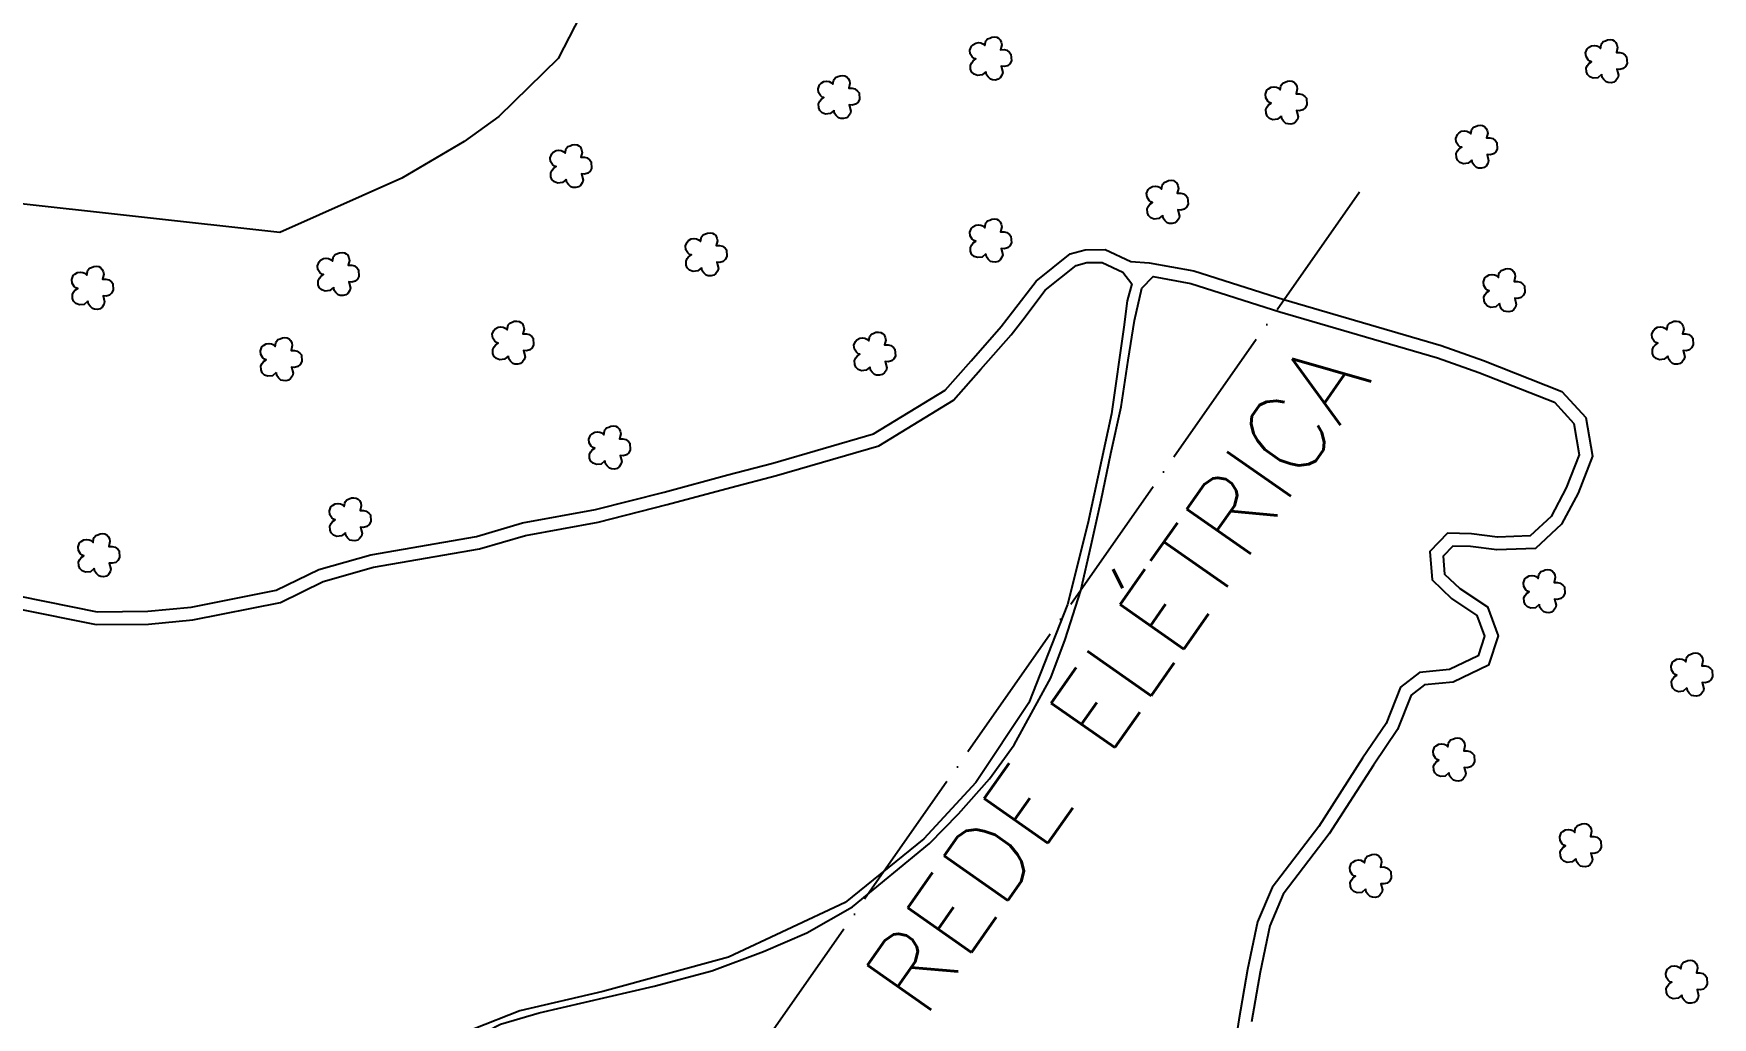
# Model space of a CAD drawing. Extents: x 713955 to 718155, y 7814478 to 7820418.
# Drawn here: x 716520 to 717081, y 7817630 to 7817959 of the extents above; entities that cross this region are included whole.
import ezdxf

# ---------------------------------------------------------------- set-up
doc = ezdxf.new("R2010")
doc.units = 0
doc.linetypes.add('ACAD_ISO04W100', pattern=[30, 24, -3, 0, -3])
doc.linetypes.add('CONTINUO', pattern=[0])
for name, color, linetype in [('0114001050', 1, 'Continuous'), ('0114001050013', 5, 'Continuous'), ('0114001050014', 5, 'Continuous'), ('_SIMBOLO ARVORE', 118, 'Continuous'), ('REDE_DE_LUZ', 6, 'Continuous')]:
    doc.layers.add(name, color=color, linetype=linetype)
doc.layers.add('TEXTO_DIVERSOS', color=7, linetype='Continuous', lineweight=5)
doc.styles.add('SIMPLEX', font='simplex', dxfattribs={"height": 0.2})

msp = doc.modelspace()

# ---------------------------------------------------------------- linework, layer by layer
msp.add_lwpolyline([(716708.02, 7817975.44), (716695.13, 7817950.26), (716675.21, 7817930.94), (716663.71, 7817922.53), (716642.83, 7817910.29), (716602.12, 7817892.12), (716508.58, 7817902.52), (716476.14, 7817896.33), (716426.88, 7817878.87), (716380.79, 7817878.08), (716356.83, 7817893.2), (716311.85, 7817926.41), (716264.45, 7817946.39), (716235.71, 7817952.25)])
at = {"layer": '0114001050'}
msp.add_lwpolyline([(716515.18, 7817770.62), (716541.06, 7817765.43), (716557.96, 7817765.61), (716572.39, 7817766.94), (716600.89, 7817772.62), (716615.06, 7817779.57), (716632.47, 7817784.48), (716667.77, 7817790.59), (716683.2, 7817795.13), (716707.51, 7817799.56), (716730.45, 7817805.36), (716751.73, 7817811.14), (716766.86, 7817815.05), (716800.45, 7817824.83), (716824.36, 7817839.43), (716833.13, 7817849.27), (716843.12, 7817860.71), (716846.91, 7817865.63), (716854.77, 7817875.93), (716866.15, 7817885.02), (716871.2, 7817886.36), (716877.85, 7817886.44), (716886.42, 7817882.4), (716892.6, 7817882.01), (716907.51, 7817879.29), (716937.54, 7817869.74), (716990.19, 7817854.33), (717004.26, 7817849.4), (717030.5, 7817839.06), (717038.5, 7817830.28), (717040.68, 7817817.38), (717035.88, 7817805.07), (717030.33, 7817794.64), (717021.67, 7817786.51), (717008.77, 7817786.07), (716999.9, 7817787.2), (716994.07, 7817787.35), (716990.82, 7817783.99), (716991.3, 7817778.01), (716996.34, 7817773.17), (717005.6, 7817767.03), (717009.24, 7817757.39), (717006, 7817747.57), (716994.16, 7817741.94), (716984.56, 7817740.94), (716980.09, 7817737.5), (716975.56, 7817726.11), (716967.5, 7817714.16), (716952.76, 7817691.22), (716937.4, 7817671.06), (716932.89, 7817660.48), (716929.66, 7817645.04), (716926.81, 7817628.42)], dxfattribs=at)
at = {"layer": '0114001050013', "linetype": 'CONTINUO', "flags": 128}
msp.add_lwpolyline([(716106.44, 7817572.47), (716101.64, 7817574.67), (716099.25, 7817576.47), (716099.71, 7817584.23), (716100.51, 7817585.7), (716104.16, 7817596.64), (716108.88, 7817606.88), (716112.66, 7817620.23), (716114.61, 7817639.25), (716122.94, 7817676.76), (716130.28, 7817714.79), (716132.61, 7817734.8), (716135.81, 7817753.75), (716139.82, 7817785.31), (716142.22, 7817798.1), (716145.27, 7817802.96), (716149.55, 7817806.61), (716157.38, 7817808.78), (716167.12, 7817810.45), (716175, 7817806.06), (716179.46, 7817799.32), (716189.34, 7817792.57), (716202.41, 7817785.49), (716214.76, 7817776.54), (716226.39, 7817768), (716263.61, 7817752.75), (716281.78, 7817746.35), (716298.88, 7817742.02), (716313.57, 7817738.23), (716329.66, 7817729.49), (716340.19, 7817723.04), (716347.34, 7817722.16), (716352.4, 7817729.58), (716354.09, 7817739.07), (716357.75, 7817743.03), (716366.37, 7817744.19), (716380.66, 7817745.92), (716393.62, 7817753.07), (716410.22, 7817761.89), (716426.04, 7817768.38), (716438.78, 7817769.72), (716450.77, 7817764.91), (716465.66, 7817767.78), (716481.84, 7817766.69), (716498.86, 7817767.55), (716514.59, 7817766.35), (716540.66, 7817761.12), (716558.18, 7817761.31), (716573.01, 7817762.68), (716602.28, 7817768.52), (716616.6, 7817775.54), (716633.42, 7817780.29), (716668.75, 7817786.4), (716684.2, 7817790.94), (716708.42, 7817795.36), (716731.54, 7817801.2), (716752.83, 7817806.98), (716768, 7817810.9), (716802.2, 7817820.86), (716827.15, 7817836.1), (716836.35, 7817846.42), (716846.45, 7817857.98), (716850.32, 7817863.01), (716857.87, 7817872.9), (716868.13, 7817881.1), (716871.79, 7817882.07), (716876.91, 7817882.13), (716883.76, 7817878.9), (716886.76, 7817875.01), (716885.26, 7817869.25), (716884.13, 7817860.54), (716879.97, 7817831.56), (716872.09, 7817794.89), (716865.3, 7817767.87), (716852.36, 7817734.96), (716834.65, 7817708.38), (716817.28, 7817689.54), (716790.95, 7817668.24), (716752.05, 7817649.96), (716710.05, 7817638.49), (716682.3, 7817632.08), (716667.01, 7817626.02), (716657.79, 7817617.58), (716648.71, 7817609.24), (716636.03, 7817594.64), (716623.34, 7817579.96), (716611.08, 7817567.52), (716598.18, 7817558.4), (716583.01, 7817548.46), (716553.57, 7817529.36), (716541.74, 7817521.87), (716535.82, 7817512.16), (716533.74, 7817499.97), (716529.2, 7817489.19), (716524.23, 7817477.65), (716520.26, 7817466.79), (716520.93, 7817454.96), (716520.24, 7817444.69), (716515.72, 7817440.86), (716512.24, 7817439.58), (716511.83, 7817439.59), (716509.17, 7817438.34), (716505.1, 7817437.93), (716489.06, 7817443.45), (716470.8, 7817450.21), (716395.42, 7817475.07), (716357.46, 7817489.48), (716318.59, 7817502.65), (716297.15, 7817509.3), (716277.27, 7817516.53), (716239.2, 7817529.13), (716220, 7817535.12), (716183.18, 7817547.04), (716148.94, 7817558.12), (716132.32, 7817562.68), (716119.73, 7817567.85)], close=True, dxfattribs=at)
at = {"layer": '0114001050014', "linetype": 'CONTINUO', "flags": 128}
msp.add_lwpolyline([(716936.28, 7817865.62), (716988.87, 7817850.24), (717002.76, 7817845.37), (717028, 7817835.43), (717034.47, 7817828.32), (717036.24, 7817817.84), (717031.97, 7817806.87), (717026.86, 7817797.29), (717019.91, 7817790.76), (717008.97, 7817790.38), (717000.23, 7817791.49), (716992.3, 7817791.69), (716986.37, 7817785.58), (716987.15, 7817776.04), (716993.64, 7817769.8), (717002.06, 7817764.21), (717004.68, 7817757.29), (717002.5, 7817750.67), (716992.98, 7817746.14), (716982.91, 7817745.09), (716976.54, 7817740.19), (716971.73, 7817728.13), (716963.91, 7817716.53), (716949.24, 7817693.69), (716933.66, 7817673.24), (716928.77, 7817661.78), (716925.44, 7817645.84), (716922.56, 7817629.11), (716920.57, 7817616.16), (716919.17, 7817605.92), (716921.53, 7817597.94), (716928.02, 7817591.81), (716934.66, 7817585.35), (716935.17, 7817577.45), (716931.48, 7817564.77), (716926.16, 7817556.35), (716920.8, 7817549.66), (716913.18, 7817544.95), (716900.08, 7817541.9), (716887.56, 7817540.52), (716878.04, 7817537.35), (716869.02, 7817528.54), (716858.56, 7817520.67), (716852.12, 7817513.28), (716847.92, 7817501.93), (716844.28, 7817490.91), (716838.74, 7817479.63), (716830.14, 7817471.95), (716822.41, 7817463.09), (716819.81, 7817451.69), (716822.95, 7817434.56), (716820.24, 7817424.14), (716815.68, 7817413.6), (716816.37, 7817405), (716820.31, 7817398.36), (716820.73, 7817392.74), (716817.52, 7817386.3), (716808.84, 7817375.9), (716801.67, 7817363.59), (716799.01, 7817352.31), (716798.65, 7817340.03), (716795.31, 7817328.64), (716787.85, 7817320.33), (716778.71, 7817314.18), (716774.97, 7817312.38), (716771.08, 7817310.2), (716766.98, 7817304.1), (716765.42, 7817297.58), (716761.16, 7817290.7), (716750.45, 7817282.24), (716739.15, 7817270.79), (716726.74, 7817260.8), (716715.18, 7817250.37), (716710.41, 7817245.36), (716708.54, 7817243.44), (716702.92, 7817237.37), (716694.73, 7817228.71), (716687.69, 7817218.24), (716684.09, 7817209.03), (716688.79, 7817200.41), (716694.72, 7817190.3), (716699.48, 7817179.48), (716700.21, 7817168.08), (716697.68, 7817157.34), (716691.73, 7817147.93), (716673.3, 7817130.64), (716664.36, 7817125.69), (716645.66, 7817109.75), (716637.54, 7817102.27), (716631.9, 7817097.57), (716626.41, 7817096.28), (716618.02, 7817100.45), (716607.49, 7817109.83), (716599.45, 7817120.61), (716589.74, 7817136.53), (716579.93, 7817152.28), (716570.63, 7817166.37), (716554.87, 7817194.81), (716546.98, 7817204.28), (716527.26, 7817233.77), (716515.9, 7817251.41), (716505.21, 7817268.42), (716497.98, 7817276.72), (716495.34, 7817277.38), (716489.05, 7817274.61), (716480.24, 7817264.47), (716465.53, 7817247.84), (716445.05, 7817226.1), (716423.81, 7817204.24), (716403.97, 7817183.6), (716384.9, 7817163.59), (716366.49, 7817144.47), (716352.38, 7817130.35), (716335.45, 7817115.69), (716320.23, 7817099.77), (716325.08, 7817113.41), (716334.01, 7817128.36), (716347.32, 7817150.87), (716360.68, 7817173.86), (716392.28, 7817226.05), (716420.15, 7817271.61), (716435.46, 7817295.83), (716462.57, 7817339.48), (716489.88, 7817385.22), (716502.89, 7817406.2), (716518.48, 7817430.52), (716521.99, 7817435.09), (716526.36, 7817437.31), (716533.72, 7817435.72), (716543.96, 7817431), (716554.17, 7817432.7), (716562.01, 7817440.1), (716567.72, 7817444.06), (716574.35, 7817440.53), (716582.79, 7817431.59), (716590.62, 7817422.57), (716597.67, 7817414.23), (716604.42, 7817407.38), (716611.81, 7817402.91), (716618.83, 7817406.87), (716624.27, 7817415.49), (716632.21, 7817427.73), (716643.43, 7817439.86), (716654.25, 7817451.67), (716664.4, 7817461.05), (716675.15, 7817470.95), (716684.13, 7817479.72), (716695.05, 7817490.19), (716705.08, 7817499.08), (716715.15, 7817507.9), (716722.35, 7817514.14), (716731.32, 7817522.24), (716737.42, 7817528.86), (716736.93, 7817533.16), (716731.17, 7817539.67), (716724.31, 7817545.85), (716718.52, 7817551.63), (716711.13, 7817559.16), (716685.79, 7817585.91), (716674.63, 7817597.91), (716664.74, 7817608.45), (716658.9, 7817612.8), (716661.44, 7817617.11), (716667.76, 7817623.47), (716675.81, 7817627.66), (716688.68, 7817631.44), (716727.11, 7817640.26), (716746.48, 7817645.46), (716763.72, 7817651.89), (716778.19, 7817658.17), (716793.46, 7817666.84), (716819.12, 7817688.01), (716828.89, 7817697.84), (716839.17, 7817709.59), (716847.48, 7817720.9), (716859.72, 7817743.31), (716864.55, 7817756.18), (716869.69, 7817772.57), (716873.2, 7817787.68), (716876.58, 7817802.68), (716879.79, 7817818.32), (716883.26, 7817833.85), (716885.57, 7817849.43), (716887.68, 7817862.77), (716890.13, 7817873.52), (716893.94, 7817877.39), (716906.46, 7817875.11)], close=True, dxfattribs=at)
at = {"layer": '_SIMBOLO ARVORE', "linetype": 'CONTINUO'}
for points in [[(716838.01, 7817945.81, 0), (716836.76, 7817944.77, 0), (716835.18, 7817944.58, 0), (716834.05, 7817945.02, 0), (716833.25, 7817945.81, 0), (716832.92, 7817946.71, 0), (716832.83, 7817948.04, 0), (716833.26, 7817948.88, 0), (716833.71, 7817949.5, 0), (716834.63, 7817950.12, 0), (716834.05, 7817950.31, 0), (716833.47, 7817950.78, 0), (716832.8, 7817951.84, 0), (716832.68, 7817953.1, 0), (716833.16, 7817954.42, 0), (716833.68, 7817954.89, 0), (716834.6, 7817955.45, 0), (716835.58, 7817955.59, 0), (716836.36, 7817955.47, 0), (716836.98, 7817955.19, 0), (716837.66, 7817954.58, 0), (716837.86, 7817955.74, 0), (716838.03, 7817956.2, 0), (716838.54, 7817956.84, 0), (716839.29, 7817957.12, 0), (716840.02, 7817957.44, 0), (716840.85, 7817957.52, 0), (716841.63, 7817957.41, 0), (716842.26, 7817957.07, 0), (716842.74, 7817956.56, 0), (716843.15, 7817955.75, 0), (716843.31, 7817954.84, 0), (716842.93, 7817953.22, 0), (716844.07, 7817953.24, 0), (716845, 7817953.02, 0), (716845.88, 7817952.32, 0), (716846.37, 7817951.76, 0), (716846.51, 7817949.53, 0), (716845.96, 7817948.54, 0), (716845.24, 7817947.88, 0), (716844.1, 7817947.57, 0), (716843.1, 7817947.66, 0), (716843.63, 7817945.58, 0), (716843.39, 7817944.7, 0), (716842.79, 7817943.85, 0), (716842.13, 7817943.33, 0), (716841.19, 7817943.09, 0), (716840.25, 7817943.15, 0), (716839.56, 7817943.35, 0), (716838.76, 7817944.14, 0), (716838.21, 7817944.84, 0), (716838.04, 7817945.92, 0)], [(717043.75, 7817944.89, 0), (717042.5, 7817943.85, 0), (717040.92, 7817943.66, 0), (717039.79, 7817944.1, 0), (717038.99, 7817944.89, 0), (717038.66, 7817945.79, 0), (717038.57, 7817947.12, 0), (717039, 7817947.96, 0), (717039.46, 7817948.58, 0), (717040.37, 7817949.2, 0), (717039.79, 7817949.38, 0), (717039.22, 7817949.86, 0), (717038.55, 7817950.92, 0), (717038.42, 7817952.18, 0), (717038.91, 7817953.49, 0), (717039.42, 7817953.96, 0), (717040.35, 7817954.53, 0), (717041.33, 7817954.66, 0), (717042.11, 7817954.55, 0), (717042.72, 7817954.27, 0), (717043.4, 7817953.66, 0), (717043.6, 7817954.82, 0), (717043.78, 7817955.28, 0), (717044.28, 7817955.92, 0), (717045.03, 7817956.19, 0), (717045.77, 7817956.52, 0), (717046.59, 7817956.59, 0), (717047.37, 7817956.48, 0), (717048.01, 7817956.15, 0), (717048.48, 7817955.64, 0), (717048.89, 7817954.82, 0), (717049.06, 7817953.92, 0), (717048.68, 7817952.3, 0), (717049.81, 7817952.32, 0), (717050.75, 7817952.09, 0), (717051.63, 7817951.4, 0), (717052.12, 7817950.84, 0), (717052.25, 7817948.61, 0), (717051.71, 7817947.62, 0), (717050.98, 7817946.95, 0), (717049.84, 7817946.65, 0), (717048.84, 7817946.74, 0), (717049.38, 7817944.66, 0), (717049.13, 7817943.77, 0), (717048.53, 7817942.93, 0), (717047.87, 7817942.4, 0), (717046.93, 7817942.17, 0), (717046, 7817942.23, 0), (717045.3, 7817942.43, 0), (717044.5, 7817943.21, 0), (717043.96, 7817943.92, 0), (717043.79, 7817945, 0)], [(716787.26, 7817932.9, 0), (716786.01, 7817931.86, 0), (716784.43, 7817931.68, 0), (716783.3, 7817932.11, 0), (716782.5, 7817932.9, 0), (716782.17, 7817933.8, 0), (716782.08, 7817935.13, 0), (716782.51, 7817935.97, 0), (716782.97, 7817936.59, 0), (716783.88, 7817937.21, 0), (716783.3, 7817937.4, 0), (716782.73, 7817937.87, 0), (716782.06, 7817938.93, 0), (716781.93, 7817940.19, 0), (716782.42, 7817941.51, 0), (716782.93, 7817941.98, 0), (716783.86, 7817942.55, 0), (716784.84, 7817942.68, 0), (716785.62, 7817942.57, 0), (716786.23, 7817942.28, 0), (716786.91, 7817941.68, 0), (716787.11, 7817942.83, 0), (716787.29, 7817943.29, 0), (716787.79, 7817943.93, 0), (716788.54, 7817944.21, 0), (716789.28, 7817944.53, 0), (716790.1, 7817944.61, 0), (716790.88, 7817944.5, 0), (716791.52, 7817944.16, 0), (716791.99, 7817943.65, 0), (716792.4, 7817942.84, 0), (716792.57, 7817941.93, 0), (716792.19, 7817940.32, 0), (716793.32, 7817940.33, 0), (716794.26, 7817940.11, 0), (716795.14, 7817939.41, 0), (716795.63, 7817938.85, 0), (716795.76, 7817936.63, 0), (716795.22, 7817935.63, 0), (716794.49, 7817934.97, 0), (716793.35, 7817934.66, 0), (716792.35, 7817934.75, 0), (716792.89, 7817932.67, 0), (716792.64, 7817931.79, 0), (716792.04, 7817930.94, 0), (716791.38, 7817930.42, 0), (716790.44, 7817930.19, 0), (716789.51, 7817930.24, 0), (716788.81, 7817930.44, 0), (716788.01, 7817931.23, 0), (716787.47, 7817931.94, 0), (716787.3, 7817933.01, 0)], [(716936.73, 7817931.06, 0), (716935.48, 7817930.01, 0), (716933.9, 7817929.83, 0), (716932.77, 7817930.27, 0), (716931.97, 7817931.06, 0), (716931.64, 7817931.96, 0), (716931.55, 7817933.29, 0), (716931.98, 7817934.13, 0), (716932.44, 7817934.75, 0), (716933.35, 7817935.37, 0), (716932.77, 7817935.55, 0), (716932.19, 7817936.03, 0), (716931.52, 7817937.09, 0), (716931.4, 7817938.35, 0), (716931.89, 7817939.66, 0), (716932.4, 7817940.13, 0), (716933.33, 7817940.7, 0), (716934.3, 7817940.83, 0), (716935.08, 7817940.72, 0), (716935.7, 7817940.44, 0), (716936.38, 7817939.83, 0), (716936.58, 7817940.99, 0), (716936.75, 7817941.45, 0), (716937.26, 7817942.09, 0), (716938.01, 7817942.36, 0), (716938.74, 7817942.69, 0), (716939.57, 7817942.76, 0), (716940.35, 7817942.65, 0), (716940.99, 7817942.32, 0), (716941.46, 7817941.81, 0), (716941.87, 7817940.99, 0), (716942.03, 7817940.09, 0), (716941.66, 7817938.47, 0), (716942.79, 7817938.49, 0), (716943.72, 7817938.26, 0), (716944.61, 7817937.56, 0), (716945.1, 7817937.01, 0), (716945.23, 7817934.78, 0), (716944.68, 7817933.79, 0), (716943.96, 7817933.12, 0), (716942.82, 7817932.82, 0), (716941.82, 7817932.91, 0), (716942.35, 7817930.83, 0), (716942.11, 7817929.94, 0), (716941.51, 7817929.1, 0), (716940.85, 7817928.57, 0), (716939.91, 7817928.34, 0), (716938.98, 7817928.4, 0), (716938.28, 7817928.6, 0), (716937.48, 7817929.38, 0), (716936.93, 7817930.09, 0), (716936.76, 7817931.17, 0)], [(717000.39, 7817916.31, 0), (716999.14, 7817915.26, 0), (716997.56, 7817915.08, 0), (716996.43, 7817915.52, 0), (716995.63, 7817916.3, 0), (716995.3, 7817917.2, 0), (716995.21, 7817918.54, 0), (716995.64, 7817919.38, 0), (716996.1, 7817920, 0), (716997.01, 7817920.62, 0), (716996.43, 7817920.8, 0), (716995.86, 7817921.27, 0), (716995.18, 7817922.33, 0), (716995.06, 7817923.59, 0), (716995.55, 7817924.91, 0), (716996.06, 7817925.38, 0), (716996.99, 7817925.95, 0), (716997.96, 7817926.08, 0), (716998.74, 7817925.97, 0), (716999.36, 7817925.68, 0), (717000.04, 7817925.08, 0), (717000.24, 7817926.23, 0), (717000.41, 7817926.69, 0), (717000.92, 7817927.33, 0), (717001.67, 7817927.61, 0), (717002.4, 7817927.94, 0), (717003.23, 7817928.01, 0), (717004.01, 7817927.9, 0), (717004.65, 7817927.56, 0), (717005.12, 7817927.05, 0), (717005.53, 7817926.24, 0), (717005.69, 7817925.33, 0), (717005.32, 7817923.72, 0), (717006.45, 7817923.74, 0), (717007.38, 7817923.51, 0), (717008.27, 7817922.81, 0), (717008.76, 7817922.25, 0), (717008.89, 7817920.03, 0), (717008.34, 7817919.03, 0), (717007.62, 7817918.37, 0), (717006.48, 7817918.06, 0), (717005.48, 7817918.15, 0), (717006.01, 7817916.08, 0), (717005.77, 7817915.19, 0), (717005.17, 7817914.35, 0), (717004.51, 7817913.82, 0), (717003.57, 7817913.59, 0), (717002.64, 7817913.64, 0), (717001.94, 7817913.84, 0), (717001.14, 7817914.63, 0), (717000.59, 7817915.34, 0), (717000.43, 7817916.41, 0)], [(716697.77, 7817909.85, 0), (716696.52, 7817908.81, 0), (716694.94, 7817908.62, 0), (716693.81, 7817909.06, 0), (716693.01, 7817909.85, 0), (716692.68, 7817910.75, 0), (716692.59, 7817912.08, 0), (716693.02, 7817912.92, 0), (716693.47, 7817913.54, 0), (716694.39, 7817914.16, 0), (716693.81, 7817914.35, 0), (716693.23, 7817914.82, 0), (716692.56, 7817915.88, 0), (716692.44, 7817917.14, 0), (716692.93, 7817918.45, 0), (716693.44, 7817918.93, 0), (716694.37, 7817919.49, 0), (716695.34, 7817919.62, 0), (716696.12, 7817919.51, 0), (716696.74, 7817919.23, 0), (716697.42, 7817918.62, 0), (716697.62, 7817919.78, 0), (716697.79, 7817920.24, 0), (716698.3, 7817920.88, 0), (716699.05, 7817921.15, 0), (716699.78, 7817921.48, 0), (716700.61, 7817921.56, 0), (716701.39, 7817921.44, 0), (716702.03, 7817921.11, 0), (716702.5, 7817920.6, 0), (716702.91, 7817919.79, 0), (716703.07, 7817918.88, 0), (716702.7, 7817917.26, 0), (716703.83, 7817917.28, 0), (716704.76, 7817917.06, 0), (716705.65, 7817916.36, 0), (716706.14, 7817915.8, 0), (716706.27, 7817913.57, 0), (716705.72, 7817912.58, 0), (716705, 7817911.92, 0), (716703.86, 7817911.61, 0), (716702.86, 7817911.7, 0), (716703.39, 7817909.62, 0), (716703.15, 7817908.74, 0), (716702.55, 7817907.89, 0), (716701.89, 7817907.36, 0), (716700.95, 7817907.13, 0), (716700.02, 7817907.19, 0), (716699.32, 7817907.39, 0), (716698.52, 7817908.17, 0), (716697.97, 7817908.88, 0), (716697.8, 7817909.96, 0)], [(716897.05, 7817897.87, 0), (716895.81, 7817896.82, 0), (716894.22, 7817896.64, 0), (716893.1, 7817897.08, 0), (716892.3, 7817897.86, 0), (716891.96, 7817898.76, 0), (716891.88, 7817900.09, 0), (716892.31, 7817900.93, 0), (716892.76, 7817901.56, 0), (716893.67, 7817902.17, 0), (716893.09, 7817902.36, 0), (716892.52, 7817902.83, 0), (716891.85, 7817903.89, 0), (716891.73, 7817905.15, 0), (716892.21, 7817906.47, 0), (716892.72, 7817906.94, 0), (716893.65, 7817907.51, 0), (716894.63, 7817907.64, 0), (716895.41, 7817907.53, 0), (716896.03, 7817907.24, 0), (716896.7, 7817906.64, 0), (716896.91, 7817907.79, 0), (716897.08, 7817908.25, 0), (716897.58, 7817908.89, 0), (716898.34, 7817909.17, 0), (716899.07, 7817909.49, 0), (716899.9, 7817909.57, 0), (716900.68, 7817909.46, 0), (716901.31, 7817909.12, 0), (716901.78, 7817908.61, 0), (716902.2, 7817907.8, 0), (716902.36, 7817906.89, 0), (716901.98, 7817905.28, 0), (716903.11, 7817905.29, 0), (716904.05, 7817905.07, 0), (716904.93, 7817904.37, 0), (716905.42, 7817903.81, 0), (716905.55, 7817901.59, 0), (716905.01, 7817900.59, 0), (716904.29, 7817899.93, 0), (716903.14, 7817899.62, 0), (716902.15, 7817899.71, 0), (716902.68, 7817897.63, 0), (716902.43, 7817896.75, 0), (716901.83, 7817895.9, 0), (716901.17, 7817895.38, 0), (716900.23, 7817895.15, 0), (716899.3, 7817895.2, 0), (716898.6, 7817895.4, 0), (716897.8, 7817896.19, 0), (716897.26, 7817896.9, 0), (716897.09, 7817897.97, 0)], [(716838.01, 7817884.96, 0), (716836.76, 7817883.91, 0), (716835.18, 7817883.73, 0), (716834.05, 7817884.17, 0), (716833.25, 7817884.95, 0), (716832.92, 7817885.85, 0), (716832.83, 7817887.18, 0), (716833.26, 7817888.03, 0), (716833.71, 7817888.65, 0), (716834.63, 7817889.26, 0), (716834.05, 7817889.45, 0), (716833.47, 7817889.92, 0), (716832.8, 7817890.98, 0), (716832.68, 7817892.24, 0), (716833.16, 7817893.56, 0), (716833.68, 7817894.03, 0), (716834.6, 7817894.6, 0), (716835.58, 7817894.73, 0), (716836.36, 7817894.62, 0), (716836.98, 7817894.33, 0), (716837.66, 7817893.73, 0), (716837.86, 7817894.88, 0), (716838.03, 7817895.34, 0), (716838.54, 7817895.98, 0), (716839.29, 7817896.26, 0), (716840.02, 7817896.58, 0), (716840.85, 7817896.66, 0), (716841.63, 7817896.55, 0), (716842.26, 7817896.21, 0), (716842.74, 7817895.7, 0), (716843.15, 7817894.89, 0), (716843.31, 7817893.98, 0), (716842.93, 7817892.37, 0), (716844.07, 7817892.39, 0), (716845, 7817892.16, 0), (716845.88, 7817891.46, 0), (716846.37, 7817890.9, 0), (716846.51, 7817888.68, 0), (716845.96, 7817887.68, 0), (716845.24, 7817887.02, 0), (716844.1, 7817886.71, 0), (716843.1, 7817886.8, 0), (716843.63, 7817884.73, 0), (716843.39, 7817883.84, 0), (716842.79, 7817883, 0), (716842.13, 7817882.47, 0), (716841.19, 7817882.24, 0), (716840.25, 7817882.29, 0), (716839.56, 7817882.49, 0), (716838.76, 7817883.28, 0), (716838.21, 7817883.99, 0), (716838.04, 7817885.06, 0)], [(716742.97, 7817880.35, 0), (716741.73, 7817879.3, 0), (716740.15, 7817879.12, 0), (716739.02, 7817879.56, 0), (716738.22, 7817880.34, 0), (716737.89, 7817881.24, 0), (716737.8, 7817882.57, 0), (716738.23, 7817883.41, 0), (716738.68, 7817884.04, 0), (716739.6, 7817884.65, 0), (716739.02, 7817884.84, 0), (716738.44, 7817885.31, 0), (716737.77, 7817886.37, 0), (716737.65, 7817887.63, 0), (716738.13, 7817888.95, 0), (716738.64, 7817889.42, 0), (716739.57, 7817889.99, 0), (716740.55, 7817890.12, 0), (716741.33, 7817890.01, 0), (716741.95, 7817889.72, 0), (716742.63, 7817889.12, 0), (716742.83, 7817890.27, 0), (716743, 7817890.73, 0), (716743.51, 7817891.37, 0), (716744.26, 7817891.65, 0), (716744.99, 7817891.97, 0), (716745.82, 7817892.05, 0), (716746.6, 7817891.94, 0), (716747.23, 7817891.6, 0), (716747.71, 7817891.09, 0), (716748.12, 7817890.28, 0), (716748.28, 7817889.37, 0), (716747.9, 7817887.76, 0), (716749.04, 7817887.78, 0), (716749.97, 7817887.55, 0), (716750.85, 7817886.85, 0), (716751.34, 7817886.29, 0), (716751.48, 7817884.07, 0), (716750.93, 7817883.07, 0), (716750.21, 7817882.41, 0), (716749.07, 7817882.1, 0), (716748.07, 7817882.19, 0), (716748.6, 7817880.12, 0), (716748.36, 7817879.23, 0), (716747.76, 7817878.39, 0), (716747.09, 7817877.86, 0), (716746.16, 7817877.63, 0), (716745.22, 7817877.68, 0), (716744.53, 7817877.88, 0), (716743.72, 7817878.67, 0), (716743.18, 7817879.38, 0), (716743.01, 7817880.45, 0)], [(716620.02, 7817873.76, 0), (716618.77, 7817872.72, 0), (716617.19, 7817872.53, 0), (716616.06, 7817872.97, 0), (716615.26, 7817873.76, 0), (716614.93, 7817874.66, 0), (716614.84, 7817875.99, 0), (716615.27, 7817876.83, 0), (716615.73, 7817877.45, 0), (716616.64, 7817878.07, 0), (716616.06, 7817878.26, 0), (716615.49, 7817878.73, 0), (716614.81, 7817879.79, 0), (716614.69, 7817881.05, 0), (716615.18, 7817882.37, 0), (716615.69, 7817882.84, 0), (716616.62, 7817883.41, 0), (716617.59, 7817883.54, 0), (716618.38, 7817883.42, 0), (716618.99, 7817883.14, 0), (716619.67, 7817882.53, 0), (716619.87, 7817883.69, 0), (716620.04, 7817884.15, 0), (716620.55, 7817884.79, 0), (716621.3, 7817885.07, 0), (716622.04, 7817885.39, 0), (716622.86, 7817885.47, 0), (716623.64, 7817885.36, 0), (716624.28, 7817885.02, 0), (716624.75, 7817884.51, 0), (716625.16, 7817883.7, 0), (716625.32, 7817882.79, 0), (716624.95, 7817881.17, 0), (716626.08, 7817881.19, 0), (716627.02, 7817880.97, 0), (716627.9, 7817880.27, 0), (716628.39, 7817879.71, 0), (716628.52, 7817877.48, 0), (716627.97, 7817876.49, 0), (716627.25, 7817875.83, 0), (716626.11, 7817875.52, 0), (716625.11, 7817875.61, 0), (716625.64, 7817873.53, 0), (716625.4, 7817872.65, 0), (716624.8, 7817871.8, 0), (716624.14, 7817871.28, 0), (716623.2, 7817871.04, 0), (716622.27, 7817871.1, 0), (716621.57, 7817871.3, 0), (716620.77, 7817872.09, 0), (716620.22, 7817872.79, 0), (716620.06, 7817873.87, 0)], [(716537.91, 7817869.15, 0), (716536.66, 7817868.11, 0), (716535.08, 7817867.92, 0), (716533.95, 7817868.36, 0), (716533.15, 7817869.15, 0), (716532.82, 7817870.05, 0), (716532.73, 7817871.38, 0), (716533.16, 7817872.22, 0), (716533.61, 7817872.84, 0), (716534.53, 7817873.46, 0), (716533.95, 7817873.65, 0), (716533.37, 7817874.12, 0), (716532.7, 7817875.18, 0), (716532.58, 7817876.44, 0), (716533.06, 7817877.76, 0), (716533.57, 7817878.23, 0), (716534.5, 7817878.79, 0), (716535.48, 7817878.93, 0), (716536.26, 7817878.81, 0), (716536.88, 7817878.53, 0), (716537.56, 7817877.92, 0), (716537.76, 7817879.08, 0), (716537.93, 7817879.54, 0), (716538.44, 7817880.18, 0), (716539.19, 7817880.46, 0), (716539.92, 7817880.78, 0), (716540.75, 7817880.86, 0), (716541.53, 7817880.75, 0), (716542.16, 7817880.41, 0), (716542.64, 7817879.9, 0), (716543.05, 7817879.09, 0), (716543.21, 7817878.18, 0), (716542.83, 7817876.56, 0), (716543.97, 7817876.58, 0), (716544.9, 7817876.36, 0), (716545.78, 7817875.66, 0), (716546.27, 7817875.1, 0), (716546.41, 7817872.87, 0), (716545.86, 7817871.88, 0), (716545.14, 7817871.22, 0), (716544, 7817870.91, 0), (716543, 7817871, 0), (716543.53, 7817868.92, 0), (716543.29, 7817868.04, 0), (716542.69, 7817867.19, 0), (716542.03, 7817866.67, 0), (716541.09, 7817866.43, 0), (716540.15, 7817866.49, 0), (716539.46, 7817866.69, 0), (716538.66, 7817867.48, 0), (716538.11, 7817868.18, 0), (716537.94, 7817869.26, 0)], [(717009.61, 7817868.36, 0), (717008.37, 7817867.31, 0), (717006.78, 7817867.13, 0), (717005.66, 7817867.57, 0), (717004.86, 7817868.36, 0), (717004.53, 7817869.26, 0), (717004.44, 7817870.59, 0), (717004.87, 7817871.43, 0), (717005.32, 7817872.05, 0), (717006.23, 7817872.67, 0), (717005.65, 7817872.85, 0), (717005.08, 7817873.32, 0), (717004.41, 7817874.38, 0), (717004.29, 7817875.65, 0), (717004.77, 7817876.96, 0), (717005.28, 7817877.43, 0), (717006.21, 7817878, 0), (717007.19, 7817878.13, 0), (717007.97, 7817878.02, 0), (717008.59, 7817877.74, 0), (717009.26, 7817877.13, 0), (717009.47, 7817878.28, 0), (717009.64, 7817878.75, 0), (717010.14, 7817879.39, 0), (717010.9, 7817879.66, 0), (717011.63, 7817879.99, 0), (717012.46, 7817880.06, 0), (717013.24, 7817879.95, 0), (717013.87, 7817879.62, 0), (717014.34, 7817879.11, 0), (717014.76, 7817878.29, 0), (717014.92, 7817877.39, 0), (717014.54, 7817875.77, 0), (717015.67, 7817875.79, 0), (717016.61, 7817875.56, 0), (717017.49, 7817874.86, 0), (717017.98, 7817874.3, 0), (717018.12, 7817872.08, 0), (717017.57, 7817871.09, 0), (717016.85, 7817870.42, 0), (717015.71, 7817870.12, 0), (717014.71, 7817870.21, 0), (717015.24, 7817868.13, 0), (717014.99, 7817867.24, 0), (717014.39, 7817866.4, 0), (717013.73, 7817865.87, 0), (717012.79, 7817865.64, 0), (717011.86, 7817865.7, 0), (717011.16, 7817865.9, 0), (717010.36, 7817866.68, 0), (717009.82, 7817867.39, 0), (717009.65, 7817868.47, 0)], [(716678.39, 7817850.84, 0), (716677.15, 7817849.79, 0), (716675.56, 7817849.61, 0), (716674.43, 7817850.05, 0), (716673.63, 7817850.84, 0), (716673.3, 7817851.74, 0), (716673.21, 7817853.07, 0), (716673.64, 7817853.91, 0), (716674.1, 7817854.53, 0), (716675.01, 7817855.15, 0), (716674.43, 7817855.33, 0), (716673.86, 7817855.81, 0), (716673.19, 7817856.87, 0), (716673.07, 7817858.13, 0), (716673.55, 7817859.44, 0), (716674.06, 7817859.91, 0), (716674.99, 7817860.48, 0), (716675.97, 7817860.61, 0), (716676.75, 7817860.5, 0), (716677.36, 7817860.22, 0), (716678.04, 7817859.61, 0), (716678.24, 7817860.77, 0), (716678.42, 7817861.23, 0), (716678.92, 7817861.87, 0), (716679.67, 7817862.14, 0), (716680.41, 7817862.47, 0), (716681.23, 7817862.54, 0), (716682.02, 7817862.43, 0), (716682.65, 7817862.1, 0), (716683.12, 7817861.59, 0), (716683.53, 7817860.77, 0), (716683.7, 7817859.87, 0), (716683.32, 7817858.25, 0), (716684.45, 7817858.27, 0), (716685.39, 7817858.04, 0), (716686.27, 7817857.34, 0), (716686.76, 7817856.79, 0), (716686.89, 7817854.56, 0), (716686.35, 7817853.57, 0), (716685.62, 7817852.9, 0), (716684.48, 7817852.6, 0), (716683.48, 7817852.69, 0), (716684.02, 7817850.61, 0), (716683.77, 7817849.72, 0), (716683.17, 7817848.88, 0), (716682.51, 7817848.35, 0), (716681.57, 7817848.12, 0), (716680.64, 7817848.18, 0), (716679.94, 7817848.38, 0), (716679.14, 7817849.16, 0), (716678.6, 7817849.87, 0), (716678.43, 7817850.95, 0)], [(717065.89, 7817850.84, 0), (717064.65, 7817849.79, 0), (717063.06, 7817849.61, 0), (717061.94, 7817850.05, 0), (717061.14, 7817850.84, 0), (717060.81, 7817851.74, 0), (717060.72, 7817853.07, 0), (717061.15, 7817853.91, 0), (717061.6, 7817854.53, 0), (717062.51, 7817855.15, 0), (717061.93, 7817855.33, 0), (717061.36, 7817855.81, 0), (717060.69, 7817856.87, 0), (717060.57, 7817858.13, 0), (717061.05, 7817859.44, 0), (717061.56, 7817859.91, 0), (717062.49, 7817860.48, 0), (717063.47, 7817860.61, 0), (717064.25, 7817860.5, 0), (717064.87, 7817860.22, 0), (717065.54, 7817859.61, 0), (717065.75, 7817860.77, 0), (717065.92, 7817861.23, 0), (717066.42, 7817861.87, 0), (717067.18, 7817862.14, 0), (717067.91, 7817862.47, 0), (717068.74, 7817862.54, 0), (717069.52, 7817862.43, 0), (717070.15, 7817862.1, 0), (717070.62, 7817861.59, 0), (717071.04, 7817860.77, 0), (717071.2, 7817859.87, 0), (717070.82, 7817858.25, 0), (717071.95, 7817858.27, 0), (717072.89, 7817858.04, 0), (717073.77, 7817857.34, 0), (717074.26, 7817856.79, 0), (717074.4, 7817854.56, 0), (717073.85, 7817853.57, 0), (717073.13, 7817852.9, 0), (717071.99, 7817852.6, 0), (717070.99, 7817852.69, 0), (717071.52, 7817850.61, 0), (717071.28, 7817849.72, 0), (717070.67, 7817848.88, 0), (717070.01, 7817848.35, 0), (717069.07, 7817848.12, 0), (717068.14, 7817848.18, 0), (717067.44, 7817848.38, 0), (717066.64, 7817849.16, 0), (717066.1, 7817849.87, 0), (717065.93, 7817850.95, 0)], [(716600.89, 7817845.31, 0), (716599.64, 7817844.26, 0), (716598.06, 7817844.08, 0), (716596.93, 7817844.52, 0), (716596.13, 7817845.3, 0), (716595.8, 7817846.21, 0), (716595.71, 7817847.54, 0), (716596.14, 7817848.38, 0), (716596.6, 7817849, 0), (716597.51, 7817849.62, 0), (716596.93, 7817849.8, 0), (716596.36, 7817850.27, 0), (716595.69, 7817851.33, 0), (716595.56, 7817852.6, 0), (716596.05, 7817853.91, 0), (716596.56, 7817854.38, 0), (716597.49, 7817854.95, 0), (716598.47, 7817855.08, 0), (716599.25, 7817854.97, 0), (716599.86, 7817854.68, 0), (716600.54, 7817854.08, 0), (716600.74, 7817855.23, 0), (716600.92, 7817855.69, 0), (716601.42, 7817856.33, 0), (716602.17, 7817856.61, 0), (716602.91, 7817856.94, 0), (716603.73, 7817857.01, 0), (716604.51, 7817856.9, 0), (716605.15, 7817856.56, 0), (716605.62, 7817856.06, 0), (716606.03, 7817855.24, 0), (716606.19, 7817854.33, 0), (716605.82, 7817852.72, 0), (716606.95, 7817852.74, 0), (716607.89, 7817852.51, 0), (716608.77, 7817851.81, 0), (716609.26, 7817851.25, 0), (716609.39, 7817849.03, 0), (716608.85, 7817848.03, 0), (716608.12, 7817847.37, 0), (716606.98, 7817847.07, 0), (716605.98, 7817847.15, 0), (716606.52, 7817845.08, 0), (716606.27, 7817844.19, 0), (716605.67, 7817843.35, 0), (716605.01, 7817842.82, 0), (716604.07, 7817842.59, 0), (716603.14, 7817842.65, 0), (716602.44, 7817842.84, 0), (716601.64, 7817843.63, 0), (716601.1, 7817844.34, 0), (716600.93, 7817845.41, 0)], [(716799.25, 7817847.15, 0), (716798.01, 7817846.11, 0), (716796.43, 7817845.92, 0), (716795.3, 7817846.36, 0), (716794.5, 7817847.15, 0), (716794.17, 7817848.05, 0), (716794.08, 7817849.38, 0), (716794.51, 7817850.22, 0), (716794.96, 7817850.84, 0), (716795.88, 7817851.46, 0), (716795.3, 7817851.65, 0), (716794.72, 7817852.12, 0), (716794.05, 7817853.18, 0), (716793.93, 7817854.44, 0), (716794.41, 7817855.75, 0), (716794.92, 7817856.23, 0), (716795.85, 7817856.79, 0), (716796.83, 7817856.92, 0), (716797.61, 7817856.81, 0), (716798.23, 7817856.53, 0), (716798.91, 7817855.92, 0), (716799.11, 7817857.08, 0), (716799.28, 7817857.54, 0), (716799.79, 7817858.18, 0), (716800.54, 7817858.45, 0), (716801.27, 7817858.78, 0), (716802.1, 7817858.86, 0), (716802.88, 7817858.74, 0), (716803.51, 7817858.41, 0), (716803.99, 7817857.9, 0), (716804.4, 7817857.09, 0), (716804.56, 7817856.18, 0), (716804.18, 7817854.56, 0), (716805.32, 7817854.58, 0), (716806.25, 7817854.36, 0), (716807.13, 7817853.66, 0), (716807.62, 7817853.1, 0), (716807.76, 7817850.87, 0), (716807.21, 7817849.88, 0), (716806.49, 7817849.21, 0), (716805.35, 7817848.91, 0), (716804.35, 7817849, 0), (716804.88, 7817846.92, 0), (716804.64, 7817846.04, 0), (716804.04, 7817845.19, 0), (716803.37, 7817844.66, 0), (716802.44, 7817844.43, 0), (716801.5, 7817844.49, 0), (716800.81, 7817844.69, 0), (716800.01, 7817845.47, 0), (716799.46, 7817846.18, 0), (716799.29, 7817847.26, 0)], [(716710.68, 7817815.8, 0), (716709.44, 7817814.76, 0), (716707.85, 7817814.57, 0), (716706.73, 7817815.01, 0), (716705.93, 7817815.8, 0), (716705.59, 7817816.7, 0), (716705.5, 7817818.03, 0), (716705.94, 7817818.87, 0), (716706.39, 7817819.49, 0), (716707.3, 7817820.11, 0), (716706.72, 7817820.29, 0), (716706.15, 7817820.77, 0), (716705.48, 7817821.83, 0), (716705.36, 7817823.09, 0), (716705.84, 7817824.4, 0), (716706.35, 7817824.88, 0), (716707.28, 7817825.44, 0), (716708.26, 7817825.57, 0), (716709.04, 7817825.46, 0), (716709.66, 7817825.18, 0), (716710.33, 7817824.57, 0), (716710.54, 7817825.73, 0), (716710.71, 7817826.19, 0), (716711.21, 7817826.83, 0), (716711.97, 7817827.1, 0), (716712.7, 7817827.43, 0), (716713.53, 7817827.51, 0), (716714.31, 7817827.39, 0), (716714.94, 7817827.06, 0), (716715.41, 7817826.55, 0), (716715.83, 7817825.73, 0), (716715.99, 7817824.83, 0), (716715.61, 7817823.21, 0), (716716.74, 7817823.23, 0), (716717.68, 7817823.01, 0), (716718.56, 7817822.31, 0), (716719.05, 7817821.75, 0), (716719.18, 7817819.52, 0), (716718.64, 7817818.53, 0), (716717.91, 7817817.86, 0), (716716.77, 7817817.56, 0), (716715.77, 7817817.65, 0), (716716.31, 7817815.57, 0), (716716.06, 7817814.69, 0), (716715.46, 7817813.84, 0), (716714.8, 7817813.31, 0), (716713.86, 7817813.08, 0), (716712.93, 7817813.14, 0), (716712.23, 7817813.34, 0), (716711.43, 7817814.12, 0), (716710.89, 7817814.83, 0), (716710.72, 7817815.91, 0)], [(716623.96, 7817791.83, 0), (716622.71, 7817790.78, 0), (716621.13, 7817790.6, 0), (716620, 7817791.04, 0), (716619.2, 7817791.82, 0), (716618.87, 7817792.73, 0), (716618.78, 7817794.06, 0), (716619.21, 7817794.9, 0), (716619.66, 7817795.52, 0), (716620.58, 7817796.14, 0), (716620, 7817796.32, 0), (716619.42, 7817796.79, 0), (716618.75, 7817797.85, 0), (716618.63, 7817799.12, 0), (716619.12, 7817800.43, 0), (716619.63, 7817800.9, 0), (716620.56, 7817801.47, 0), (716621.53, 7817801.6, 0), (716622.31, 7817801.49, 0), (716622.93, 7817801.2, 0), (716623.61, 7817800.6, 0), (716623.81, 7817801.75, 0), (716623.98, 7817802.21, 0), (716624.49, 7817802.85, 0), (716625.24, 7817803.13, 0), (716625.97, 7817803.46, 0), (716626.8, 7817803.53, 0), (716627.58, 7817803.42, 0), (716628.22, 7817803.08, 0), (716628.69, 7817802.58, 0), (716629.1, 7817801.76, 0), (716629.26, 7817800.85, 0), (716628.89, 7817799.24, 0), (716630.02, 7817799.26, 0), (716630.95, 7817799.03, 0), (716631.84, 7817798.33, 0), (716632.33, 7817797.77, 0), (716632.46, 7817795.55, 0), (716631.91, 7817794.55, 0), (716631.19, 7817793.89, 0), (716630.05, 7817793.59, 0), (716629.05, 7817793.67, 0), (716629.58, 7817791.6, 0), (716629.34, 7817790.71, 0), (716628.74, 7817789.87, 0), (716628.08, 7817789.34, 0), (716627.14, 7817789.11, 0), (716626.21, 7817789.17, 0), (716625.51, 7817789.36, 0), (716624.71, 7817790.15, 0), (716624.16, 7817790.86, 0), (716623.99, 7817791.93, 0)], [(716540, 7817779.84, 0), (716538.75, 7817778.8, 0), (716537.17, 7817778.61, 0), (716536.04, 7817779.05, 0), (716535.24, 7817779.84, 0), (716534.91, 7817780.74, 0), (716534.82, 7817782.07, 0), (716535.25, 7817782.91, 0), (716535.71, 7817783.53, 0), (716536.62, 7817784.15, 0), (716536.04, 7817784.33, 0), (716535.47, 7817784.81, 0), (716534.79, 7817785.87, 0), (716534.67, 7817787.13, 0), (716535.16, 7817788.44, 0), (716535.67, 7817788.91, 0), (716536.6, 7817789.48, 0), (716537.57, 7817789.61, 0), (716538.35, 7817789.5, 0), (716538.97, 7817789.22, 0), (716539.65, 7817788.61, 0), (716539.85, 7817789.77, 0), (716540.02, 7817790.23, 0), (716540.53, 7817790.87, 0), (716541.28, 7817791.14, 0), (716542.01, 7817791.47, 0), (716542.84, 7817791.54, 0), (716543.62, 7817791.43, 0), (716544.26, 7817791.1, 0), (716544.73, 7817790.59, 0), (716545.14, 7817789.77, 0), (716545.3, 7817788.87, 0), (716544.93, 7817787.25, 0), (716546.06, 7817787.27, 0), (716546.99, 7817787.04, 0), (716547.88, 7817786.35, 0), (716548.37, 7817785.79, 0), (716548.5, 7817783.56, 0), (716547.95, 7817782.57, 0), (716547.23, 7817781.9, 0), (716546.09, 7817781.6, 0), (716545.09, 7817781.69, 0), (716545.62, 7817779.61, 0), (716545.38, 7817778.73, 0), (716544.78, 7817777.88, 0), (716544.12, 7817777.35, 0), (716543.18, 7817777.12, 0), (716542.25, 7817777.18, 0), (716541.55, 7817777.38, 0), (716540.75, 7817778.16, 0), (716540.2, 7817778.87, 0), (716540.04, 7817779.95, 0)], [(717022.94, 7817767.8, 0), (717021.69, 7817766.75, 0), (717020.11, 7817766.57, 0), (717018.98, 7817767.01, 0), (717018.18, 7817767.8, 0), (717017.85, 7817768.7, 0), (717017.76, 7817770.03, 0), (717018.19, 7817770.87, 0), (717018.65, 7817771.49, 0), (717019.56, 7817772.11, 0), (717018.98, 7817772.29, 0), (717018.41, 7817772.77, 0), (717017.73, 7817773.83, 0), (717017.61, 7817775.09, 0), (717018.1, 7817776.4, 0), (717018.61, 7817776.87, 0), (717019.54, 7817777.44, 0), (717020.51, 7817777.57, 0), (717021.29, 7817777.46, 0), (717021.91, 7817777.18, 0), (717022.59, 7817776.57, 0), (717022.79, 7817777.73, 0), (717022.96, 7817778.19, 0), (717023.47, 7817778.83, 0), (717024.22, 7817779.1, 0), (717024.95, 7817779.43, 0), (717025.78, 7817779.5, 0), (717026.56, 7817779.39, 0), (717027.2, 7817779.06, 0), (717027.67, 7817778.55, 0), (717028.08, 7817777.73, 0), (717028.24, 7817776.83, 0), (717027.87, 7817775.21, 0), (717029, 7817775.23, 0), (717029.93, 7817775, 0), (717030.82, 7817774.31, 0), (717031.31, 7817773.75, 0), (717031.44, 7817771.52, 0), (717030.89, 7817770.53, 0), (717030.17, 7817769.86, 0), (717029.03, 7817769.56, 0), (717028.03, 7817769.65, 0), (717028.56, 7817767.57, 0), (717028.32, 7817766.68, 0), (717027.72, 7817765.84, 0), (717027.06, 7817765.31, 0), (717026.12, 7817765.08, 0), (717025.19, 7817765.14, 0), (717024.49, 7817765.34, 0), (717023.69, 7817766.12, 0), (717023.14, 7817766.83, 0), (717022.98, 7817767.91, 0)], [(717072.29, 7817739.94, 0), (717071.04, 7817738.89, 0), (717069.46, 7817738.71, 0), (717068.33, 7817739.15, 0), (717067.53, 7817739.93, 0), (717067.2, 7817740.83, 0), (717067.11, 7817742.16, 0), (717067.54, 7817743, 0), (717068, 7817743.63, 0), (717068.91, 7817744.24, 0), (717068.33, 7817744.43, 0), (717067.76, 7817744.9, 0), (717067.08, 7817745.96, 0), (717066.96, 7817747.22, 0), (717067.45, 7817748.54, 0), (717067.96, 7817749.01, 0), (717068.89, 7817749.58, 0), (717069.86, 7817749.71, 0), (717070.64, 7817749.6, 0), (717071.26, 7817749.31, 0), (717071.94, 7817748.71, 0), (717072.14, 7817749.86, 0), (717072.31, 7817750.32, 0), (717072.82, 7817750.96, 0), (717073.57, 7817751.24, 0), (717074.3, 7817751.56, 0), (717075.13, 7817751.64, 0), (717075.91, 7817751.53, 0), (717076.55, 7817751.19, 0), (717077.02, 7817750.68, 0), (717077.43, 7817749.87, 0), (717077.59, 7817748.96, 0), (717077.22, 7817747.35, 0), (717078.35, 7817747.36, 0), (717079.28, 7817747.14, 0), (717080.17, 7817746.44, 0), (717080.66, 7817745.88, 0), (717080.79, 7817743.66, 0), (717080.24, 7817742.66, 0), (717079.52, 7817742, 0), (717078.38, 7817741.69, 0), (717077.38, 7817741.78, 0), (717077.91, 7817739.7, 0), (717077.67, 7817738.82, 0), (717077.07, 7817737.97, 0), (717076.41, 7817737.45, 0), (717075.47, 7817737.22, 0), (717074.54, 7817737.27, 0), (717073.84, 7817737.47, 0), (717073.04, 7817738.26, 0), (717072.49, 7817738.97, 0), (717072.33, 7817740.04, 0)], [(716992.76, 7817711.55, 0), (716991.52, 7817710.51, 0), (716989.94, 7817710.32, 0), (716988.81, 7817710.76, 0), (716988.01, 7817711.55, 0), (716987.68, 7817712.45, 0), (716987.59, 7817713.78, 0), (716988.02, 7817714.62, 0), (716988.47, 7817715.24, 0), (716989.38, 7817715.86, 0), (716988.8, 7817716.04, 0), (716988.23, 7817716.52, 0), (716987.56, 7817717.58, 0), (716987.44, 7817718.84, 0), (716987.92, 7817720.15, 0), (716988.43, 7817720.62, 0), (716989.36, 7817721.19, 0), (716990.34, 7817721.32, 0), (716991.12, 7817721.21, 0), (716991.74, 7817720.93, 0), (716992.41, 7817720.32, 0), (716992.62, 7817721.48, 0), (716992.79, 7817721.94, 0), (716993.3, 7817722.58, 0), (716994.05, 7817722.85, 0), (716994.78, 7817723.18, 0), (716995.61, 7817723.25, 0), (716996.39, 7817723.14, 0), (716997.02, 7817722.81, 0), (716997.49, 7817722.3, 0), (716997.91, 7817721.48, 0), (716998.07, 7817720.58, 0), (716997.69, 7817718.96, 0), (716998.83, 7817718.98, 0), (716999.76, 7817718.75, 0), (717000.64, 7817718.06, 0), (717001.13, 7817717.5, 0), (717001.27, 7817715.27, 0), (717000.72, 7817714.28, 0), (717000, 7817713.61, 0), (716998.86, 7817713.31, 0), (716997.86, 7817713.4, 0), (716998.39, 7817711.32, 0), (716998.15, 7817710.43, 0), (716997.55, 7817709.59, 0), (716996.88, 7817709.06, 0), (716995.94, 7817708.83, 0), (716995.01, 7817708.89, 0), (716994.32, 7817709.09, 0), (716993.51, 7817709.87, 0), (716992.97, 7817710.58, 0), (716992.8, 7817711.66, 0)], [(717035.12, 7817682.91, 0), (717033.87, 7817681.86, 0), (717032.29, 7817681.68, 0), (717031.16, 7817682.12, 0), (717030.36, 7817682.91, 0), (717030.03, 7817683.81, 0), (717029.94, 7817685.14, 0), (717030.37, 7817685.98, 0), (717030.83, 7817686.6, 0), (717031.74, 7817687.22, 0), (717031.16, 7817687.4, 0), (717030.59, 7817687.88, 0), (717029.91, 7817688.94, 0), (717029.79, 7817690.2, 0), (717030.28, 7817691.51, 0), (717030.79, 7817691.98, 0), (717031.72, 7817692.55, 0), (717032.69, 7817692.68, 0), (717033.47, 7817692.57, 0), (717034.09, 7817692.29, 0), (717034.77, 7817691.68, 0), (717034.97, 7817692.84, 0), (717035.14, 7817693.3, 0), (717035.65, 7817693.94, 0), (717036.4, 7817694.21, 0), (717037.13, 7817694.54, 0), (717037.96, 7817694.61, 0), (717038.74, 7817694.5, 0), (717039.38, 7817694.17, 0), (717039.85, 7817693.66, 0), (717040.26, 7817692.84, 0), (717040.42, 7817691.94, 0), (717040.05, 7817690.32, 0), (717041.18, 7817690.34, 0), (717042.11, 7817690.11, 0), (717043, 7817689.41, 0), (717043.49, 7817688.86, 0), (717043.62, 7817686.63, 0), (717043.07, 7817685.64, 0), (717042.35, 7817684.97, 0), (717041.21, 7817684.67, 0), (717040.21, 7817684.76, 0), (717040.74, 7817682.68, 0), (717040.5, 7817681.79, 0), (717039.9, 7817680.95, 0), (717039.24, 7817680.42, 0), (717038.3, 7817680.19, 0), (717037.37, 7817680.25, 0), (717036.67, 7817680.45, 0), (717035.87, 7817681.23, 0), (717035.32, 7817681.94, 0), (717035.16, 7817683.02, 0)], [(716964.91, 7817672.7, 0), (716963.67, 7817671.65, 0), (716962.08, 7817671.47, 0), (716960.96, 7817671.91, 0), (716960.16, 7817672.69, 0), (716959.82, 7817673.6, 0), (716959.73, 7817674.93, 0), (716960.17, 7817675.77, 0), (716960.62, 7817676.39, 0), (716961.53, 7817677.01, 0), (716960.95, 7817677.19, 0), (716960.38, 7817677.66, 0), (716959.71, 7817678.72, 0), (716959.59, 7817679.99, 0), (716960.07, 7817681.3, 0), (716960.58, 7817681.77, 0), (716961.51, 7817682.34, 0), (716962.49, 7817682.47, 0), (716963.27, 7817682.36, 0), (716963.89, 7817682.07, 0), (716964.56, 7817681.47, 0), (716964.77, 7817682.62, 0), (716964.94, 7817683.08, 0), (716965.44, 7817683.72, 0), (716966.2, 7817684, 0), (716966.93, 7817684.33, 0), (716967.76, 7817684.4, 0), (716968.54, 7817684.29, 0), (716969.17, 7817683.96, 0), (716969.64, 7817683.45, 0), (716970.06, 7817682.63, 0), (716970.22, 7817681.72, 0), (716969.84, 7817680.11, 0), (716970.97, 7817680.13, 0), (716971.91, 7817679.9, 0), (716972.79, 7817679.2, 0), (716973.28, 7817678.64, 0), (716973.41, 7817676.42, 0), (716972.87, 7817675.42, 0), (716972.14, 7817674.76, 0), (716971, 7817674.46, 0), (716970, 7817674.54, 0), (716970.54, 7817672.47, 0), (716970.29, 7817671.58, 0), (716969.69, 7817670.74, 0), (716969.03, 7817670.21, 0), (716968.09, 7817669.98, 0), (716967.16, 7817670.04, 0), (716966.46, 7817670.23, 0), (716965.66, 7817671.02, 0), (716965.12, 7817671.73, 0), (716964.95, 7817672.81, 0)], [(717070.55, 7817637.29, 0), (717069.3, 7817636.25, 0), (717067.72, 7817636.07, 0), (717066.59, 7817636.5, 0), (717065.79, 7817637.29, 0), (717065.46, 7817638.19, 0), (717065.37, 7817639.52, 0), (717065.8, 7817640.36, 0), (717066.25, 7817640.98, 0), (717067.17, 7817641.6, 0), (717066.59, 7817641.79, 0), (717066.01, 7817642.26, 0), (717065.34, 7817643.32, 0), (717065.22, 7817644.58, 0), (717065.71, 7817645.9, 0), (717066.22, 7817646.37, 0), (717067.15, 7817646.94, 0), (717068.12, 7817647.07, 0), (717068.9, 7817646.96, 0), (717069.52, 7817646.67, 0), (717070.2, 7817646.07, 0), (717070.4, 7817647.22, 0), (717070.57, 7817647.68, 0), (717071.08, 7817648.32, 0), (717071.83, 7817648.6, 0), (717072.56, 7817648.92, 0), (717073.39, 7817649, 0), (717074.17, 7817648.89, 0), (717074.81, 7817648.55, 0), (717075.28, 7817648.04, 0), (717075.69, 7817647.23, 0), (717075.85, 7817646.32, 0), (717075.48, 7817644.71, 0), (717076.61, 7817644.72, 0), (717077.54, 7817644.5, 0), (717078.43, 7817643.8, 0), (717078.92, 7817643.24, 0), (717079.05, 7817641.02, 0), (717078.5, 7817640.02, 0), (717077.78, 7817639.36, 0), (717076.64, 7817639.05, 0), (717075.64, 7817639.14, 0), (717076.17, 7817637.06, 0), (717075.93, 7817636.18, 0), (717075.33, 7817635.33, 0), (717074.67, 7817634.81, 0), (717073.73, 7817634.58, 0), (717072.8, 7817634.63, 0), (717072.1, 7817634.83, 0), (717071.3, 7817635.62, 0), (717070.75, 7817636.33, 0), (717070.58, 7817637.4, 0)]]:
    msp.add_polyline3d(points, dxfattribs=at)
at = {"layer": 'REDE_DE_LUZ', "linetype": 'ACAD_ISO04W100', "ltscale": 2}
msp.add_lwpolyline([(716962.82, 7817905.63), (716716.05, 7817552.92), (716617.51, 7817411.73), (716726.06, 7817209.67)], dxfattribs=at)

# ---------------------------------------------------------------- texts
at = {"layer": 'TEXTO_DIVERSOS', "linetype": 'CONTINUO', "insert": (716881.65, 7817743.44), "char_height": 26, "width": 484.5213, "attachment_point": 5, "rotation": 55, "style": 'SIMPLEX'}
msp.add_mtext('REDE ELÉTRICA', dxfattribs=at)

doc.saveas('drawing.dxf')
